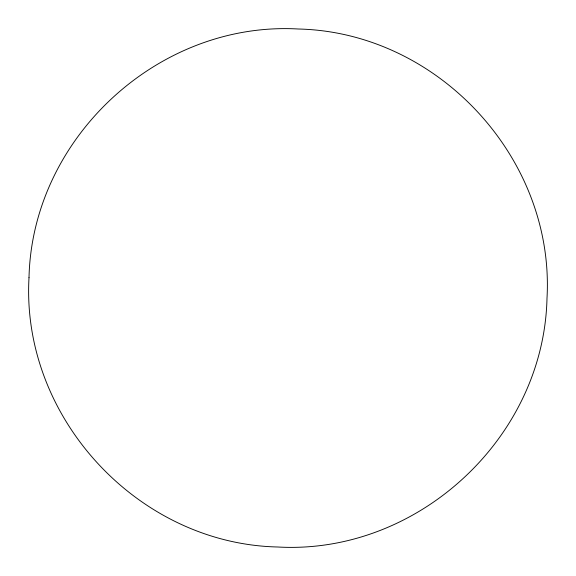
<?xml version="1.0" encoding="UTF-8"?>
<svg xmlns="http://www.w3.org/2000/svg" width="576" height="576" viewBox="0 0 576 576"><rect width="100%" height="100%" fill="white"/><g stroke="black" fill="none" stroke-linecap="round" stroke-linejoin="round"><path stroke-width="0.86" d="M29.002 277.704C21.06 417.434 137.815 543.809 277.704 546.998C417.434 554.94 543.809 438.185 546.998 298.296C554.94 158.566 438.185 32.191 298.296 29.002C158.566 21.06 32.191 137.815 29.002 277.704"/></g></svg>
